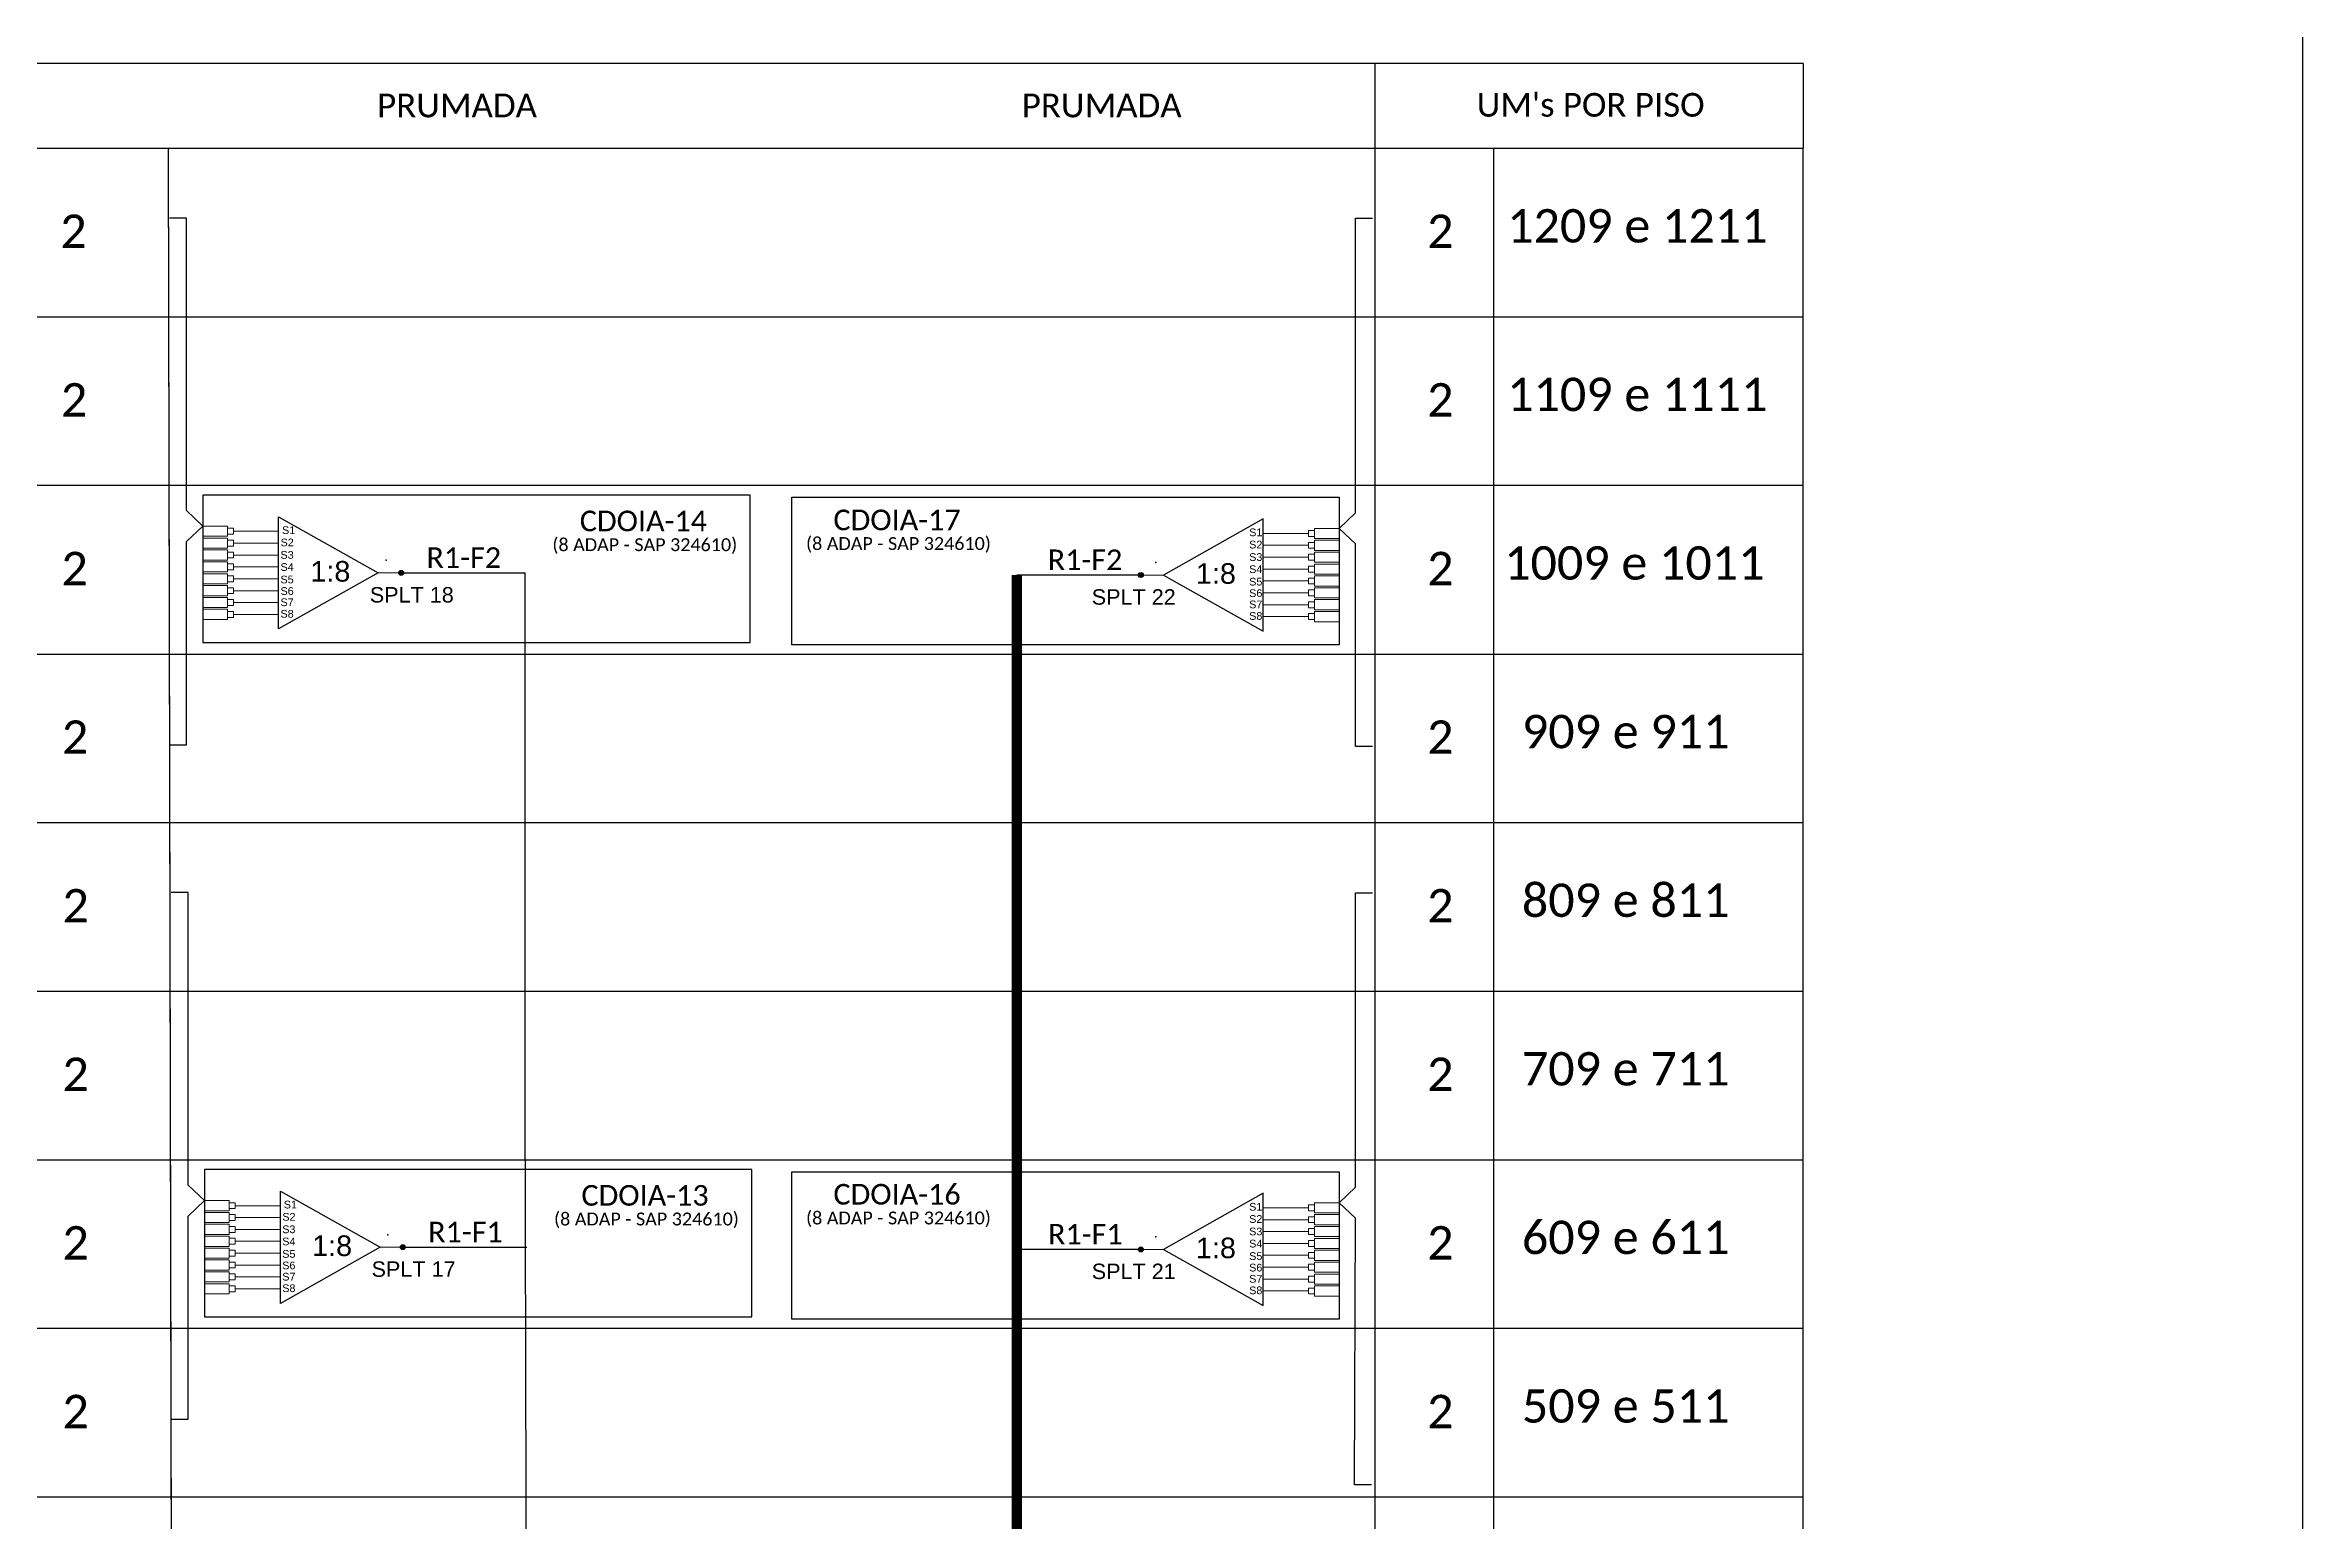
# Model space of a CAD drawing. Header units: metres. Extents: x -1286 to 468, y -500 to 94.
# Drawn here: x 249 to 468.1, y -357.2 to -213.9 of the extents above; entities that cross this region are included whole.
import ezdxf
from ezdxf.enums import TextEntityAlignment as Align

# ---------------------------------------------------------------- set-up
doc = ezdxf.new("R2010")
doc.units = ezdxf.units.M
doc.styles.add('ARIAL', font='arial.ttf')
doc.styles.add('WMF-Calibri0', font='calibri.ttf')

# ---------------------------------------------------------------- blocks, each defined once
blk = doc.blocks.new('SPLITTER FUTURO')
blk.add_point((0, 0))
at = {"style": 'ARIAL', "text_generation_flag": 6, "flags": 4}
for tag, p, height in [('SPLT', (-6.22, -4.1), 1.5), ('INSTAL.', (-6.25, -6.09), 1.25)]:
    blk.add_attdef(tag, p, '', height=height, rotation=180, dxfattribs=at)
blk = doc.blocks.new('SPLT_1-8_SC-APC_ESQ')
at = {"color": 1}
blk.add_lwpolyline([(7.37, -2.1), (17.04, -7.55), (7.37, -13), (7.37, -2.1)], dxfattribs=at)
at = {"color": 3, "lineweight": 0}
for points in [[(2.41, -3.02), (0, -3.02)], [(2.41, -4), (0, -4)], [(2.41, -4.17), (0, -4.17)], [(2.41, -3.02), (2.41, -4)], [(2.41, -4.17), (2.41, -5.16)], [(2.99, -3.51), (7.37, -3.51)], [(2.41, -5.16), (0, -5.16)], [(2.41, -5.32), (0, -5.32)], [(2.41, -6.31), (0, -6.31)], [(2.41, -6.48), (0, -6.48)], [(2.41, -5.32), (2.41, -6.31)], [(2.41, -6.48), (2.41, -7.46)], [(7.37, -4.66), (2.99, -4.66)], [(7.37, -5.82), (2.99, -5.82)], [(2.41, -7.46), (0, -7.46)], [(2.41, -7.63), (0, -7.63)], [(2.41, -8.62), (0, -8.62)], [(2.41, -7.63), (2.41, -8.62)], [(7.37, -6.97), (2.99, -6.97)], [(7.37, -8.12), (2.99, -8.12)], [(2.41, -8.78), (0, -8.78)], [(2.41, -9.77), (0, -9.77)], [(2.41, -9.94), (0, -9.94)], [(2.41, -10.92), (0, -10.92)], [(2.41, -8.78), (2.41, -9.77)], [(2.41, -9.94), (2.41, -10.92)], [(7.37, -9.28), (2.99, -9.28)], [(7.37, -10.43), (2.99, -10.43)], [(2.41, -11.09), (0, -11.09)], [(2.41, -12.08), (0, -12.08)], [(2.41, -11.09), (2.41, -12.08)], [(7.37, -11.58), (2.99, -11.58)]]:
    blk.add_lwpolyline(points, dxfattribs=at)
for points in [[(2.99, -3.22), (2.41, -3.22), (2.41, -3.8), (2.99, -3.8)], [(2.99, -4.38), (2.41, -4.38), (2.41, -4.95), (2.99, -4.95)], [(2.99, -5.53), (2.41, -5.53), (2.41, -6.1), (2.99, -6.1)], [(2.99, -6.68), (2.41, -6.68), (2.41, -7.26), (2.99, -7.26)], [(2.99, -7.84), (2.41, -7.84), (2.41, -8.41), (2.99, -8.41)], [(2.99, -8.99), (2.41, -8.99), (2.41, -9.56), (2.99, -9.56)], [(2.99, -10.14), (2.41, -10.14), (2.41, -10.72), (2.99, -10.72)], [(2.99, -11.3), (2.41, -11.3), (2.41, -11.87), (2.99, -11.87)]]:
    blk.add_lwpolyline(points, close=True, dxfattribs=at)
at = {"color": 1, "lineweight": 0}
blk.add_lwpolyline([(17.04, -7.55), (19.26, -7.55)], dxfattribs=at)
at = {"color": 1, "style": 'ARIAL'}
for s, height, p in [('S2', 0.75, (7.56, -4.97)), ('S1', 0.75, (7.7, -3.78)), ('S3', 0.75, (7.55, -6.18)), ('1:8', 2, (10.45, -8.4)), ('S5', 0.75, (7.55, -8.57)), ('S4', 0.75, (7.55, -7.36)), ('S6', 0.75, (7.55, -9.69)), ('S7', 0.75, (7.55, -10.78)), ('S8', 0.75, (7.55, -11.9))]:
    blk.add_text(s, height=height, dxfattribs=at).set_placement(p)
blk = doc.blocks.new('SPLT_1-8_SC-APC')
at = {"color": 1}
blk.add_lwpolyline([(-7.37, -2.1), (-17.04, -7.55), (-7.37, -13), (-7.37, -2.1)], dxfattribs=at)
at = {"color": 3, "lineweight": 0}
for points in [[(-2.99, -3.51), (-7.37, -3.51)], [(-2.41, -3.02), (-2.41, -4)], [(-2.41, -3.02), (0, -3.02)], [(-2.41, -4), (0, -4)], [(-2.41, -4.17), (-2.41, -5.16)], [(-2.41, -4.17), (0, -4.17)], [(-7.37, -4.66), (-2.99, -4.66)], [(-7.37, -5.82), (-2.99, -5.82)], [(-2.41, -5.16), (0, -5.16)], [(-2.41, -5.32), (-2.41, -6.31)], [(-2.41, -5.32), (0, -5.32)], [(-2.41, -6.31), (0, -6.31)], [(-2.41, -6.48), (-2.41, -7.46)], [(-2.41, -6.48), (0, -6.48)], [(-7.37, -6.97), (-2.99, -6.97)], [(-7.37, -8.12), (-2.99, -8.12)], [(-2.41, -7.46), (0, -7.46)], [(-2.41, -7.63), (-2.41, -8.62)], [(-2.41, -7.63), (0, -7.63)], [(-2.41, -8.62), (0, -8.62)], [(-7.37, -9.28), (-2.99, -9.28)], [(-7.37, -10.43), (-2.99, -10.43)], [(-2.41, -8.78), (-2.41, -9.77)], [(-2.41, -8.78), (0, -8.78)], [(-2.41, -9.77), (0, -9.77)], [(-2.41, -9.94), (-2.41, -10.92)], [(-2.41, -9.94), (0, -9.94)], [(-2.41, -10.92), (0, -10.92)], [(-7.37, -11.58), (-2.99, -11.58)], [(-2.41, -11.09), (-2.41, -12.08)], [(-2.41, -11.09), (0, -11.09)], [(-2.41, -12.08), (0, -12.08)]]:
    blk.add_lwpolyline(points, dxfattribs=at)
for points in [[(-2.99, -3.22), (-2.41, -3.22), (-2.41, -3.8), (-2.99, -3.8)], [(-2.99, -4.38), (-2.41, -4.38), (-2.41, -4.95), (-2.99, -4.95)], [(-2.99, -5.53), (-2.41, -5.53), (-2.41, -6.1), (-2.99, -6.1)], [(-2.99, -6.68), (-2.41, -6.68), (-2.41, -7.26), (-2.99, -7.26)], [(-2.99, -7.84), (-2.41, -7.84), (-2.41, -8.41), (-2.99, -8.41)], [(-2.99, -8.99), (-2.41, -8.99), (-2.41, -9.56), (-2.99, -9.56)], [(-2.99, -10.14), (-2.41, -10.14), (-2.41, -10.72), (-2.99, -10.72)], [(-2.99, -11.3), (-2.41, -11.3), (-2.41, -11.87), (-2.99, -11.87)]]:
    blk.add_lwpolyline(points, close=True, dxfattribs=at)
at = {"color": 1, "lineweight": 0}
blk.add_lwpolyline([(-17.04, -7.55), (-19.26, -7.55)], dxfattribs=at)
at = {"color": 1, "style": 'ARIAL'}
for s, height, p in [('S1', 0.75, (-8.74, -3.78)), ('S2', 0.75, (-8.74, -4.97)), ('1:8', 2, (-13.91, -8.4)), ('S3', 0.75, (-8.74, -6.18)), ('S4', 0.75, (-8.74, -7.36)), ('S5', 0.75, (-8.74, -8.57)), ('S6', 0.75, (-8.74, -9.69)), ('S7', 0.75, (-8.74, -10.78)), ('S8', 0.75, (-8.74, -11.9))]:
    blk.add_text(s, height=height, dxfattribs=at).set_placement(p)

msp = doc.modelspace()

# ---------------------------------------------------------------- hatches: boundary and pattern name
h = msp.add_hatch(color=3)
h.dxf.hatch_style = 1
edge = h.paths.add_edge_path()
edge.add_arc((283.55, -265.14), 0.242, 0, 360)
h = msp.add_hatch(color=3)
h.dxf.hatch_style = 1
edge = h.paths.add_edge_path()
edge.add_arc((355.34, -265.35), 0.242, 0, 360)
h = msp.add_hatch(color=3)
h.dxf.hatch_style = 1
edge = h.paths.add_edge_path()
edge.add_arc((283.72, -330.62), 0.242, 0, 360)
h = msp.add_hatch(color=3)
h.dxf.hatch_style = 1
edge = h.paths.add_edge_path()
edge.add_arc((355.34, -330.84), 0.242, 0, 360)

# ---------------------------------------------------------------- linework, layer by layer
at = {"color": 5}
for p, q in [((283.55, -265.14), (295.58, -265.14)), ((355.34, -265.35), (343.31, -265.35)), ((283.72, -330.62), (295.74, -330.62)), ((355.34, -330.84), (343.31, -330.84))]:
    msp.add_line(p, q, dxfattribs=at)
msp.add_lwpolyline([(-372.87, -499.81), (468.13, -499.81), (468.13, 94.19), (-372.87, 94.19)], close=True)
at = {"color": 0}
msp.add_lwpolyline([(419.64, -215.68), (-364.3, -215.68)], dxfattribs=at)
for points in [[(378.05, -215.68), (378.05, -223.9)], [(419.64, -215.68), (419.64, -223.9)], [(-364.3, -223.9), (419.64, -223.9)], [(-364.3, -223.9), (-364.3, -486.46), (419.64, -486.46), (419.64, -223.9)], [(378.05, -223.9), (378.05, -486.46)], [(389.62, -486.46), (389.62, -223.9)], [(-364.3, -240.27), (419.64, -240.27)], [(-364.3, -256.64), (419.64, -256.64)], [(-364.3, -273.02), (419.64, -273.02)], [(-364.3, -289.39), (419.64, -289.39)], [(-364.3, -305.76), (419.64, -305.76)], [(-364.3, -322.13), (419.64, -322.13)], [(-364.3, -338.5), (419.64, -338.5)], [(-364.3, -354.87), (419.64, -354.87)]]:
    msp.add_lwpolyline(points)
at = {"color": 7}
for points in [[(260.95, -223.9), (261.48, -486.46)], [(260.95, -223.9), (261.44, -466.95)]]:
    msp.add_lwpolyline(points, dxfattribs=at)
at = {"color": 3}
for points in [[(261.07, -281.84), (262.72, -281.84), (262.73, -262.11), (264.29, -260.61), (262.73, -259.1), (262.73, -230.69), (261.07, -230.69)], [(377.82, -282.01), (376.17, -282.01), (376.17, -262.33), (374.6, -260.82), (376.17, -259.31), (376.17, -230.71), (377.82, -230.71)], [(261.23, -347.33), (262.89, -347.33), (262.89, -327.6), (264.46, -326.09), (262.89, -324.59), (262.89, -296.18), (261.24, -296.18)], [(377.73, -353.71), (376.08, -353.71), (376.17, -327.81), (374.6, -326.31), (376.17, -324.8), (376.17, -296.2), (377.82, -296.2)]]:
    msp.add_lwpolyline(points, dxfattribs=at)
at = {"color": 1}
for points in [[(317.42, -257.59), (264.29, -257.59), (264.29, -271.91), (317.42, -271.91)], [(321.47, -257.8), (374.6, -257.8), (374.6, -272.12), (321.47, -272.12)], [(317.58, -323.08), (264.46, -323.08), (264.46, -337.39), (317.58, -337.39)], [(321.47, -323.29), (374.6, -323.29), (374.6, -337.61), (321.47, -337.61)]]:
    msp.add_lwpolyline(points, close=True, dxfattribs=at)
at = {"color": 5}
msp.add_lwpolyline([(295.74, -449.38), (295.74, -381.09), (295.58, -315.6), (295.58, -265.14)], dxfattribs=at)
at = {"color": 5, "const_width": 1}
msp.add_lwpolyline([(349.22, -457.5), (349.2, -453.31), (343.31, -453.32), (343.31, -410.64), (343.31, -319.69), (343.31, -265.35)], dxfattribs=at)
at = {"color": 3}
for centre in [(283.55, -265.14), (355.34, -265.35), (283.72, -330.62), (355.34, -330.84)]:
    msp.add_circle(centre, 0.242, dxfattribs=at)

# ---------------------------------------------------------------- block references
for p in [(264.29, -257.59), (264.46, -323.08)]:
    msp.add_blockref('SPLT_1-8_SC-APC_ESQ', p)
for p in [(374.6, -257.8), (374.6, -323.29)]:
    msp.add_blockref('SPLT_1-8_SC-APC', p, dxfattribs=at)
ref = msp.add_blockref('SPLITTER FUTURO', (282.09, -263.92), dxfattribs=dict(xscale=-1))
ref.add_attrib('SPLT', 'SPLT 18', (280.51, -268.02), dxfattribs={"height": 1.5, "rotation": 180, "style": 'ARIAL', "text_generation_flag": 6})
ref = msp.add_blockref('SPLITTER FUTURO', (356.8, -264.13))
ref.add_attrib('SPLT', 'SPLT 22', (350.58, -268.23), dxfattribs={"height": 1.5, "rotation": 180, "style": 'ARIAL', "text_generation_flag": 6})
ref = msp.add_blockref('SPLITTER FUTURO', (282.25, -329.41), dxfattribs=dict(xscale=-1))
ref.add_attrib('SPLT', 'SPLT 17', (280.68, -333.5), dxfattribs={"height": 1.5, "rotation": 180, "style": 'ARIAL', "text_generation_flag": 6})
ref = msp.add_blockref('SPLITTER FUTURO', (356.8, -329.62))
ref.add_attrib('SPLT', 'SPLT 21', (350.58, -333.72), dxfattribs={"height": 1.5, "rotation": 180, "style": 'ARIAL', "text_generation_flag": 6})

# ---------------------------------------------------------------- texts
at = {"color": 0, "style": 'WMF-Calibri0'}
for s, p in [('PRUMADA', (281.22, -220.9)), ('PRUMADA', (343.79, -220.9)), ("UM's POR PISO", (387.94, -220.84))]:
    msp.add_text(s, height=2.3, dxfattribs=at).set_placement(p)
at = {"color": 7, "style": 'WMF-Calibri0'}
for s, p in [('1209 e 1211', (390.9, -233.06)), ('1109 e 1111', (390.9, -249.43)), ('1009 e 1011', (390.61, -265.8)), ('909 e 911', (392.33, -282.17)), ('809 e 811', (392.33, -298.55)), ('709 e 711', (392.33, -314.92)), ('609 e 611', (392.33, -331.29)), ('509 e 511', (392.33, -347.66))]:
    msp.add_text(s, height=3.24, dxfattribs=at).set_placement(p)
at = {"color": 1, "style": 'WMF-Calibri0'}
for s, p in [('CDOIA-14', (300.89, -261.1)), ('CDOIA-17', (325.51, -261)), ('CDOIA-13', (301.05, -326.59)), ('CDOIA-16', (325.51, -326.48))]:
    msp.add_text(s, height=2, dxfattribs=at).set_placement(p)
at = {"color": 5, "style": 'WMF-Calibri0'}
for s, p in [('R1-F2', (286.01, -264.66)), ('R1-F2', (346.31, -264.87)), ('R1-F1', (286.17, -330.15)), ('R1-F1', (346.34, -330.36))]:
    msp.add_text(s, height=2, dxfattribs=at).set_placement(p)
at = {"color": 1, "style": 'WMF-Calibri0'}
for p in [(307.2, -263.03), (331.82, -262.92), (307.36, -328.51), (331.82, -328.41)]:
    msp.add_text('(8 ADAP - SAP 324610)', height=1.25, dxfattribs=at).set_placement(p, align=Align.CENTER)
at = {"color": 7, "style": 'WMF-Calibri0', "flags": 4}
for p in [(251.75, -231.97), (384.42, -231.97), (251.81, -248.34), (384.42, -248.34), (251.86, -264.72), (384.42, -264.72), (251.91, -281.09), (384.42, -281.09), (251.96, -297.46), (384.42, -297.46), (251.96, -313.83), (384.42, -313.83), (251.96, -330.2), (384.42, -330.2), (251.96, -346.58), (384.42, -346.58)]:
    msp.add_attdef('2', text='XX', height=3.24, dxfattribs=at).set_placement(p, align=Align.MIDDLE_CENTER)

doc.saveas('drawing.dxf')
